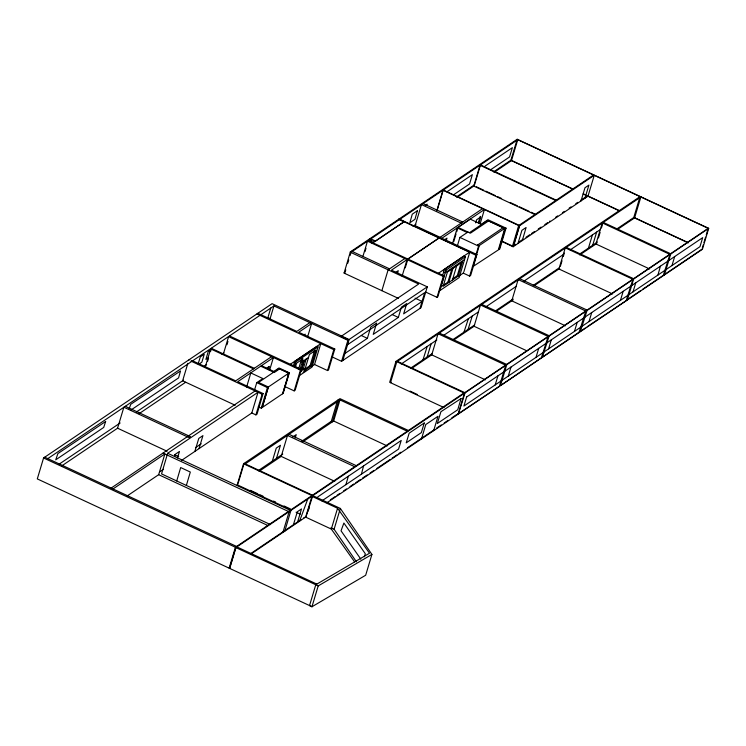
<?xml version="1.0" encoding="UTF-8"?>
<svg xmlns="http://www.w3.org/2000/svg" width="746" height="746" viewBox="0 0 746 746"><rect width="100%" height="100%" fill="white"/><g stroke="black" fill="none" stroke-linecap="round" stroke-linejoin="round"><path stroke-width="1.12" d="M361.4 474.195L363.572 465.933M657.963 275.032L660.397 266.191M522.303 240.557L526.098 227.493L521.911 230.318L517.957 243.494M345.883 484.667L348.345 476.228M181.343 460.552L251.803 412.986L258.013 392.265L167.663 453.27L161.556 473.906L270.537 524.606M176.709 480.965L180.681 467.555L190.323 472.05L186.36 485.45M191.834 360.458L235.689 380.861L271.432 356.728L273.372 357.632L237.676 381.738L263.086 393.552L257.016 414.151L255.915 414.897L251.803 412.986M167.663 453.27L290.875 510.581L284.767 531.227L284.217 530.975M442.63 275.386L444.42 269.409L463.825 256.018L465.401 256.755L459.172 277.568L439.87 290.595L445.996 270.145L465.401 256.755M421.499 438.918L425.761 424.549L437.986 416.296L433.668 430.703M245.201 463.909L339.952 399.912L407.139 431.169L408.258 430.423L339.971 398.653L243.55 463.76L237.237 484.816L290.809 509.751M268.355 386.988L262.191 407.54L268.355 386.997L258.536 382.418L279.069 368.515L288.935 373.112L282.771 393.646M282.613 393.748L288.777 373.168L279.61 368.906L274.286 372.496L260.783 366.221M302.848 441.791L333.649 421.005L339.952 399.912M342.815 360.495L349.109 339.505L272.085 303.669L43.576 457.979L37.3 478.904L312.014 606.712M44.751 457.186L237.004 546.632L235.839 547.424L229.554 568.349M47.809 458.613L273.922 305.916L347.888 340.325L427.281 286.837L391.445 270.164L439.021 237.983L475.911 255.225L476.908 254.554L441.865 238.244L484.415 209.523L480.135 223.8M61.75 465.896L117.57 428.204L123.873 407.213L189.148 437.641L190.547 436.699L125.263 406.281M187.852 363.377L182.621 380.796L235.195 405.255M162.992 453.102L289.112 511.775L290.875 510.581M126.857 496.155L158.656 474.689L164.875 453.941L112.842 489.068M177.501 457.96L179.45 451.47L175.301 454.267L174.639 456.44M205.15 367.358L210.68 348.923L211.491 348.373L254.367 368.319M207.584 361.39L208.563 358.136M210.512 351.627L211.491 348.373M223.334 354.182L228.593 336.66L300.424 370.081L301.412 369.41L229.581 335.998M226.952 344.755L227.94 341.472M199.033 448.607L202.931 435.617L198.781 438.415L194.846 451.442M246.609 387.025L250.833 372.953L262.834 378.539L256.764 382.633L254.461 390.195M270.789 307.967L267.889 317.656L269.977 318.626M269.949 319.176L273.922 305.916M255.104 390.941L110.968 488.201M267.842 368.71L268.495 366.528M268.448 369.69L269.427 366.435L266.928 368.123M255.915 414.897L262.126 394.205L263.086 393.552M269.782 369.615L273.372 357.632M238.114 483.343L244.101 463.369L312.882 495.391L306.019 516.819L251.57 553.635M258.33 406.803L261.268 408.165L267.441 387.603L289.345 372.786L278.985 367.965L273.838 371.443L261.529 365.708M229.143 568.154L235.41 547.256L463.891 393.011L464.478 393.226M229.684 568.415L235.96 547.508L708.7 228.351L517.192 139.26L350.34 251.896L344.083 273.101L398.448 298.4M289.345 372.786L283.163 393.375L261.268 408.165M293.439 365.671L294.717 361.409L316.975 346.386L318.038 346.89L311.977 367.107L299.92 375.238M294.511 366.165L295.789 361.913L318.038 346.89M295.332 367.414L296.61 363.153L302.839 358.947L301.766 358.453M307.632 336.754L311.586 323.577L309.711 322.71L296.833 331.401L257.939 313.311L256.988 313.954L333.807 349.697L334.805 349.016L298.754 332.24L311.586 323.577M298.577 369.102L301.449 359.516M304.116 360.756L300.927 371.387L304.116 360.756L301.953 361.894L302.839 358.947M300.321 368.403L302.233 362.024M284.832 386.54L294.176 390.885L300.424 370.081M301.412 369.41L295.164 390.223L294.176 390.885M302.988 369.671L306.177 359.05M276.514 458.296L280.412 445.306L276.262 448.113L272.327 461.131M259.086 471.341L281.205 456.412L287.471 435.45L354.658 466.707M303.538 370.007L310.103 365.577L314.579 350.657M311.166 366.072L315.968 350.088L309.404 354.518L304.601 370.501L311.166 366.072L310.103 365.577M311.679 366.435L314.542 364.505L320.78 343.692L290.325 364.253M295.23 437.893L296.209 434.648L292.88 436.895M345.78 269.856L344.792 273.148L344.065 272.812M347.757 263.263L348.746 259.972M350.07 255.58L351.068 252.241L517.743 139.716L593.555 174.984L518.684 225.525L512.409 246.441L515.626 244.268M314.542 364.505L327.55 370.557L333.807 349.697M334.805 349.016L328.548 369.885L327.55 370.557M362.864 256.577L367.498 241.117L375.527 241.033L404.108 221.739L398.7 219.221L439.021 237.983M364.99 251.635L365.978 248.343M368.282 240.65L444.094 275.88L437.827 296.787L437.016 297.328L425.64 292.04M289.112 511.775L282.893 532.495L282.342 532.234M375.518 241.07L370.109 238.552L372.17 243.336L404.108 221.739M332.268 356.98L341.593 361.316L347.888 340.325M297.607 521.93L301.505 508.94L297.346 511.747L293.411 524.764M331.308 421.313L337.63 400.229L338.731 400.742L332.418 421.835L331.308 421.313L301.813 441.222M311.903 496.304L337.565 508.25L369.494 553.224L315.782 584.733L309.534 605.556L311.959 606.74L365.671 575.241L371.918 554.418L340.344 508.436L312.863 495.652L311.903 496.304L305.646 517.127L331.317 529.073L354.602 561.869M308.257 511.001L309.226 507.588M399.11 218.97L439.413 237.778M344.913 353.492L367.368 338.339L370.762 327.018L376.627 323.065L373.233 334.376L398.336 317.423L401.432 307.138L406.738 303.557L403.642 313.842L422.068 301.412L415.065 298.148M381.868 290.688L388.134 269.8L404.798 258.573M389.561 268.858L351.776 251.253L350.35 252.223L418.665 284.03L341.071 336.409L348.634 339.924L347.114 345.016L424.698 292.637L419.97 308.406M397.609 272.887L398.271 270.658L395.539 272.504M423.131 203.621L462.725 222.038M402.122 276.095L407.064 259.627M405.237 267.861L407.549 260.177M426.749 205.29L427.085 204.18L425.173 205.467M331.317 529.073L337.565 508.25M356.457 561.831L334.096 529.259L340.344 508.436M311.959 606.74L318.206 585.918L371.918 554.418M356.262 465.672L289.094 434.349M436.699 211.109L442.975 190.193L519.384 225.851L594.254 175.31L640.04 196.608L633.764 217.524L616.728 229.022M437.315 209.812L443.245 190.044L519.682 225.6L513.416 246.469L502.263 241.284M640.04 196.608L395.958 361.39L389.682 382.297L443.991 407.568M397.394 361.362L465.075 392.75L458.473 413.62M427.281 286.837L421.024 307.697L341.593 361.316M446.332 240.333L446.994 238.105L444.234 239.97M452.635 243.243L457.242 227.884L470.241 219.147L481.273 224.285L487.977 219.753L506.04 228.155L499.792 248.959L472.321 266.965M437.016 297.328L443.292 276.421L444.094 275.88M453.745 241.629L456.048 233.964M456.701 231.782L457.69 228.49M458.016 227.399L470.437 233.172L488.546 220.947L505.219 228.705L506.04 228.155M460.981 223.213L462.781 221.842M480.004 165.258L555.807 200.525L556.283 200.208L480.48 164.941L480.004 165.258L473.757 186.09L534.817 214.503M480.154 166.041L474.232 185.773L456.785 197.55M457.27 246.208L459.909 237.424L467.966 232.025M442.341 285.905L447.908 282.147L452.16 267.963M452.981 268.346L448.719 282.52L447.908 282.147M427.16 356.998L431.113 343.822M452.43 280.02L456.683 265.846L455.75 265.408M411.895 368.254L431.729 354.863L438.061 333.742L439.161 333.005L506.814 364.477L500.482 385.598L585.256 328.026M469.43 232.705L487.548 220.434L504.79 228.323L498.496 249.285M452.318 279.032L457.289 275.675L461.215 262.583M462.483 261.93L447.404 272.103L443.152 286.287L458.23 276.104L462.483 261.93L461.541 261.492M475.659 222.905L476.601 219.772L480.778 216.955L478.895 223.222M478.27 222.933L480.247 216.349M463.863 271.824L469.467 253.155M475.939 254.89L478.578 246.105L479.296 245.63L477.794 244.8L479.324 245.509L504.79 228.323M463.247 273.12L469.644 276.095L475.911 255.225M473.365 265.38L479.324 245.509M476.908 254.554L470.651 275.423L469.644 276.095M493.638 171.841L510.917 160.176L517.192 139.26M494.281 172.233L511.476 160.632L517.743 139.716M452.971 340.521L474.083 326.272L480.471 304.974L481.515 304.265L549.177 335.747L542.491 356.896M498.971 249.509L505.219 228.705M502.095 241.536L513.108 246.767L519.393 225.796M580.481 331.252L587.167 310.112L519.514 278.631L518.144 279.554L511.765 300.834L565.44 325.806M495.213 384.908L497.927 375.872M508.296 376.077L511.001 367.041M587.167 326.739L627.358 299.92L633.708 278.752L566.074 247.29L565.282 247.831L558.931 268.989L612.606 293.961M560.386 266.247L562.036 260.746M563.361 256.344L564.349 253.043M581.041 200.907L584.985 187.74L588.902 185.101L584.948 198.268M536.001 357.371L538.705 348.335M513.108 246.767L587.979 196.217L594.254 175.31M548.59 348.876L551.294 339.84M588.435 248.12L592.389 234.953M592.697 245.248L596.641 232.081M664.453 274.901L670.785 253.817L603.122 222.345L602.274 222.914L595.951 243.998L649.626 268.97M598.451 237.918L600.101 232.416M601.425 228.015L602.414 224.714M574.476 331.401L577.19 322.365M589.014 321.582L591.727 312.546M617.557 229.404L634.594 217.907L640.87 196.991L708.224 228.332L706.248 234.934M620.448 300.368L623.162 291.332M633.037 291.863L635.751 282.827M671.969 265.585L674.673 256.549M702.284 248.148L703.273 244.837M703.935 242.636L705.585 237.135M708.7 228.351L702.424 249.267L326.888 502.785M364.374 556.833L365.307 553.737L343.887 523.039L341.043 530.807L360.831 559.155M423.01 359.796L427.178 346.48M468.078 329.368L472.246 316.062M198.128 363.908L200.329 356.896L204.264 354.275L201.849 362.183L198.613 364.365M463.975 332.147L468.385 318.663M129.189 408.715L130.727 404.323L180.541 370.921L178.564 377.905L130.904 410.076M299.51 521.277L307.753 499.046M464.618 259.394L445.213 272.784L443.637 272.048M317.759 496.901L401.217 440.476L398.569 449.101L321.89 500.874M188.831 360.113L189.754 359.488M446.947 191.815L472.358 174.667L469.57 183.973L453.568 194.771M485.152 166.022L512.362 147.661L509.565 156.958L490.803 169.631M208.367 357.782L205.887 359.451L208.199 351.646L210.661 350.005M58.654 464.488L120.153 422.973M136.49 411.941L183.591 380.152M203.733 366.547L206.605 364.608M221.954 354.247L223.875 352.951M412.995 226.28L415.876 224.332M457.158 196.468L474.437 184.803M138.98 413.75L185.689 382.222M407.875 259.076L482.55 208.656M303.557 335.271L305.217 334.152M301.953 361.894L308.518 357.465M477.757 244.912L503.252 227.605M438.387 273.269L469.793 252.064L439.291 237.871M300.647 371.256L305.328 368.095M303.118 372.217L305.972 370.286M159.653 471.873L163.495 469.281M195.517 447.665L201.234 443.805M459.471 275.666L463.536 272.924M518.451 242.357L523.16 239.177M525.995 237.265L529.763 234.72M531.646 233.451L534.472 231.54M538.248 228.994L541.074 227.082M544.85 224.537L547.676 222.634M549.56 221.357L550.035 221.04M555.761 217.17L557.672 215.883M562.447 212.657L564.358 211.37M569.133 208.143L571.044 206.856M575.819 203.63L577.73 202.343M580.593 200.404L587.279 195.89M640.87 196.991L396.788 361.773L395.958 361.39M401.245 363.992L436.848 339.952M443.544 335.439L478.335 311.949M485.86 306.867L516.26 286.343M523.934 281.167L563.463 254.479M570.214 249.919L600.427 229.516M237.237 484.816L237.778 484.452M258.89 470.204L282.762 454.081M410.617 368.17L431.887 353.809M452.645 339.794L474.642 324.939M495.018 311.194L513.08 298.997M533.269 285.364L558.894 268.066L559.724 268.448L534.117 285.737M579.856 253.91L597.425 242.049M391.118 382.278L390.512 382.689L396.816 361.689L464.469 393.161L458.165 414.161L457.624 413.909M496.342 311.241L513.127 299.911M579.745 254.936L596.8 243.42M464.18 393.086L708.224 228.332M250.544 553.7L301.123 519.561M303.762 517.78L306.019 516.819M330.366 499.82L335.103 496.622M336.996 495.335L339.84 493.423M343.636 490.859L346.48 488.938M349.995 486.569L353.828 483.977M355.749 482.681L360.542 479.445M362.463 478.149L367.256 474.913M370.128 472.973L373.97 470.381M376.842 468.441L390.27 459.377M392.191 458.081L396.984 454.846M398.896 453.549L400.816 452.253M407.689 447.619L434.573 429.463M436.494 428.167L441.296 424.931M444.178 422.982L448.02 420.39M451.862 417.797L456.664 414.552M457.904 414.002L499.382 386.344L505.723 365.214L438.061 333.742M628.039 299.146L640.432 290.781M642.343 289.495L701.958 249.248M510.917 160.176L572.993 189.055M583.521 193.951L585.629 194.93M587.727 195.909L619.301 210.596M634.025 217.45L687.691 242.413M511.476 160.632L573.59 189.531M583.064 193.932L586.225 195.405M587.979 196.217L619.199 210.745M634.594 217.907L688.269 242.879M602.274 222.914L669.936 254.386L663.315 275.33M476.34 186.752L483.706 190.174M485.814 191.162L495.288 195.564M497.395 196.543L501.601 198.501M510.031 202.427L517.398 205.849M519.505 206.829L528.979 211.239M531.087 212.218L535.292 214.177M565.282 247.831L632.916 279.293L626.286 300.33M461.047 223.017L421.453 204.6L415.13 225.665L441.175 237.787M457.242 227.884L467.192 232.51M459.909 237.424L478.578 246.105M518.144 279.554L585.806 311.026L579.12 332.166M444.42 269.409L445.996 270.145M457.289 275.675L458.23 276.104M367.489 241.163L443.292 276.421M480.471 304.974L548.133 336.446L541.447 357.604M350.34 251.896L351.068 252.241M474.083 326.272L526.713 350.751M392.34 314.635L398.336 317.423M431.729 354.863L485.404 379.835M361.362 335.541L367.368 338.339M410.058 391.09L417.424 394.522M294.717 361.409L295.789 361.913M210.68 348.923L253.556 368.869M256.764 382.633L267.441 387.603M333.649 421.005L387.174 445.912M190.929 361.092L262.126 394.205M281.205 456.412L334.73 481.31M243.55 463.76L312.341 495.764M117.57 428.204L167.085 451.246M174.461 454.668L178.676 456.636M250.442 490.346L257.79 493.759M259.888 494.738L263.04 496.202M273.53 501.088L275.628 502.058M284.03 505.965L290.325 508.893M330.926 527.786L334.096 529.259M296.069 512.194L300.265 514.143M158.656 474.689L267.674 525.408M43.576 457.979L235.96 547.508M315.782 584.733L318.206 585.918M417.378 210.736L414.99 219.296L409.862 222.765L412.258 214.186L417.378 210.736M461.047 398.56L457.774 409.713L437.287 423.541L440.914 411.727L461.047 398.56M424.25 422.982L421.35 432.615L406.216 442.844L409.181 433.146L424.25 422.982M466.623 397.003L463.909 406.038L699.972 246.674L702.685 237.638L466.623 397.003M105.634 421.49L103.713 427.439L55.736 459.834L57.899 453.577L105.634 421.49M236.93 546.93L235.932 547.601L315.772 584.752L316.77 584.071L236.93 546.93"/></g></svg>
